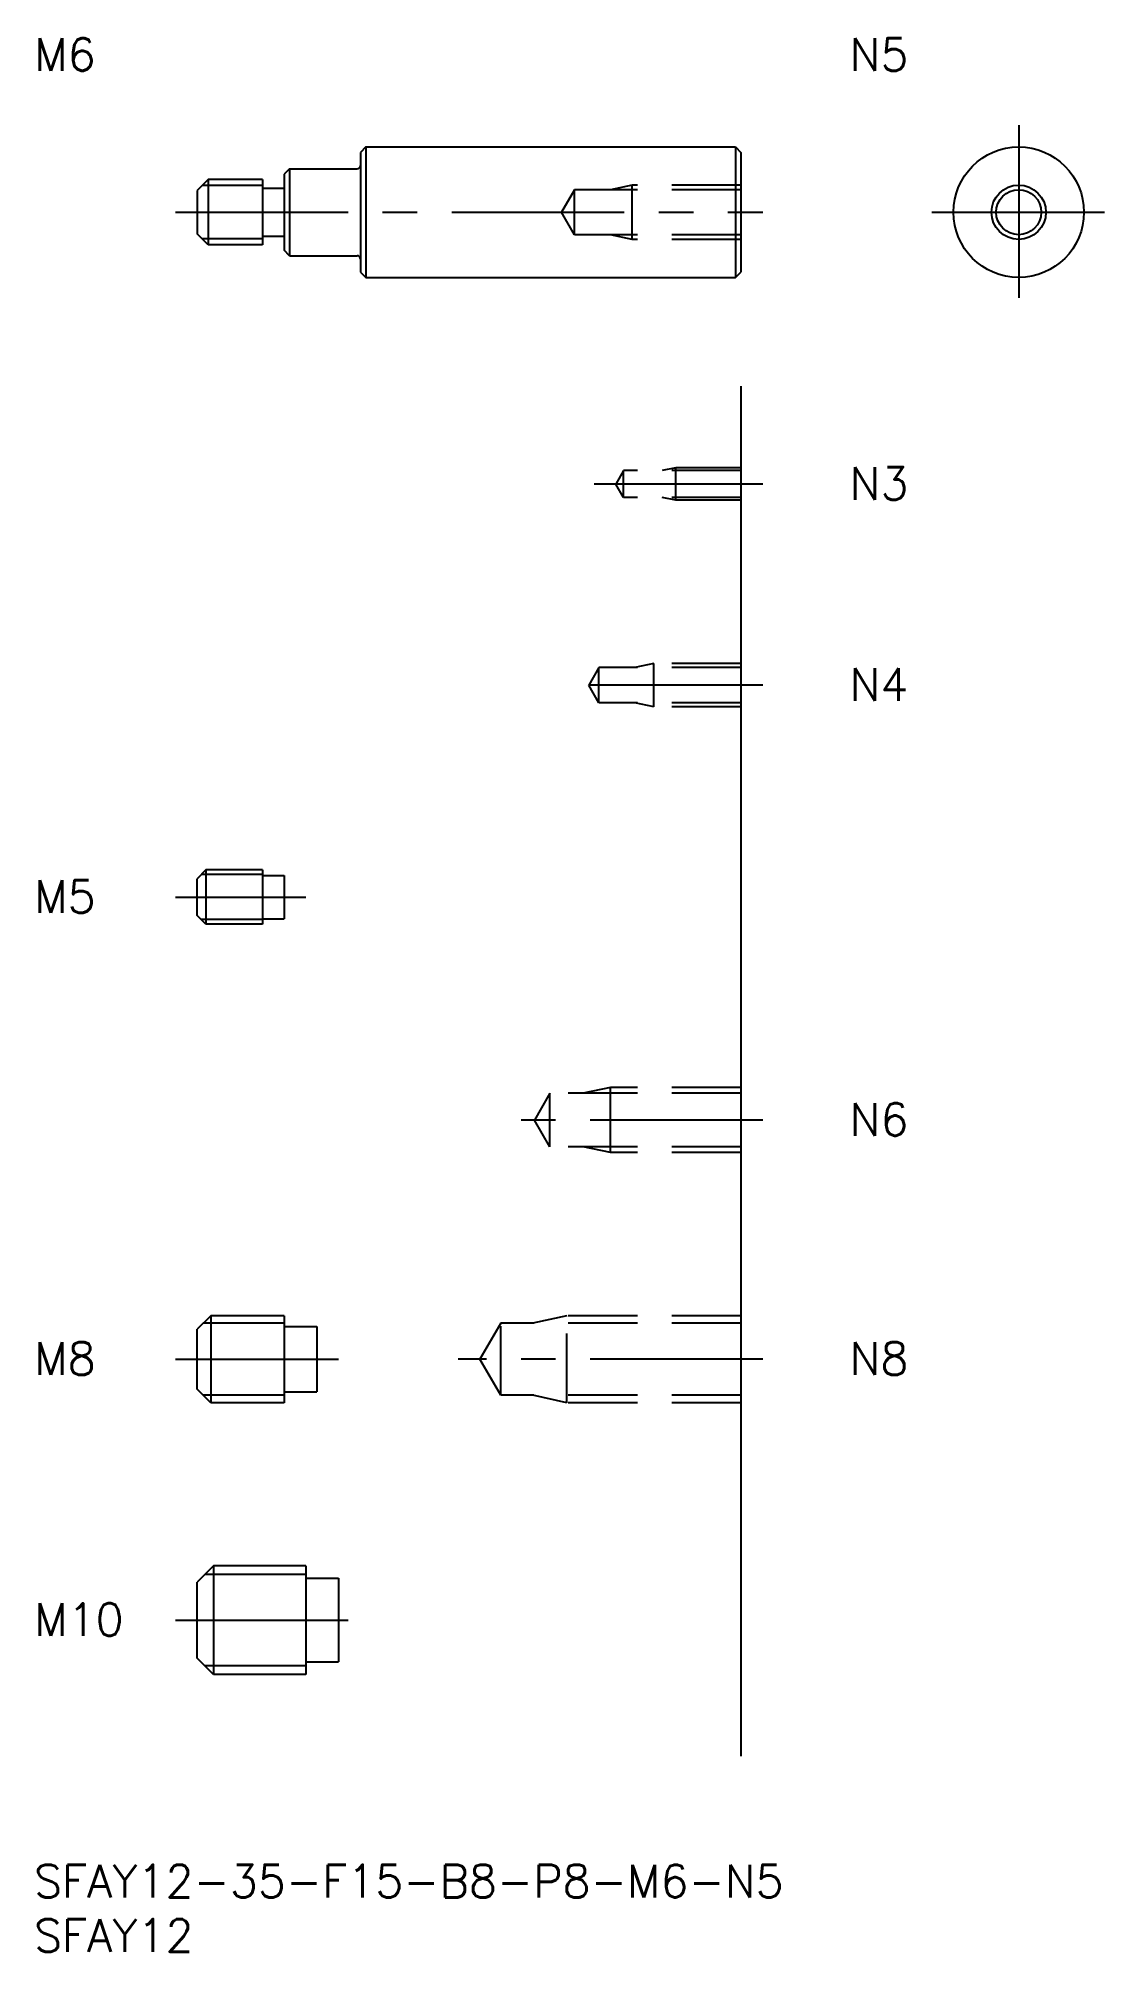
# Model space of a CAD drawing. Extents: x 0 to 99, y -8 to 168.
import ezdxf

# ---------------------------------------------------------------- set-up
doc = ezdxf.new("R2010")
doc.units = 0
doc.header["$LTSCALE"] = 0.5
doc.linetypes.add('CENTER', pattern=[50.8, 31.75, -6.35, 6.35, -6.35])
doc.linetypes.add('DASHED', pattern=[19.05, 12.7, -6.35])
for name, color, linetype in [('MSM_CENTER', 1, 'CENTER'), ('MSM_CONTINUOUS', 7, 'CONTINUOUS'), ('MSM_DASHED', 4, 'DASHED'), ('MSM_NARROW', 5, 'CONTINUOUS'), ('MSM_PART_NUMBER', 7, 'CONTINUOUS')]:
    doc.layers.add(name, color=color, linetype=linetype)
doc.styles.get("Standard").update_dxf_attribs({"font": 'txt.shx', "height": 1, "bigfont": 'bigfont.shx'})

# ---------------------------------------------------------------- blocks, each defined once
blk = doc.blocks.new('*U10')
at = {"layer": 'MSM_PART_NUMBER'}
blk.add_text('SFAY12-35-F15-B8-P8-M6-N5', height=3, dxfattribs=at).set_placement((0, -3))
blk = doc.blocks.new('*U11')
at = {"layer": 'MSM_PART_NUMBER'}
blk.add_text('SFAY12', height=3, dxfattribs=at).set_placement((0, -8))
blk = doc.blocks.new('*U12')
at = {"layer": 'MSM_PART_NUMBER'}
blk.add_text('M10', height=3, dxfattribs=at).set_placement((0, 21.06))
blk = doc.blocks.new('*U13')
at = {"layer": 'MSM_PART_NUMBER'}
blk.add_text('M8', height=3, dxfattribs=at).set_placement((0, 45.06))
blk = doc.blocks.new('*U14')
at = {"layer": 'MSM_PART_NUMBER'}
blk.add_text('N8', height=3, dxfattribs=at).set_placement((75, 45.06))
blk = doc.blocks.new('*U15')
at = {"layer": 'MSM_PART_NUMBER'}
blk.add_text('N6', height=3, dxfattribs=at).set_placement((75, 67.06))
blk = doc.blocks.new('*U16')
at = {"layer": 'MSM_PART_NUMBER'}
blk.add_text('N4', height=3, dxfattribs=at).set_placement((75, 107.06))
blk = doc.blocks.new('*U17')
at = {"layer": 'MSM_PART_NUMBER'}
blk.add_text('M6', height=3, dxfattribs=at).set_placement((0, 165))
blk = doc.blocks.new('*U18')
at = {"layer": 'MSM_PART_NUMBER'}
blk.add_text('N5', height=3, dxfattribs=at).set_placement((74.999999, 165))
blk = doc.blocks.new('*U19')
at = {"layer": 'MSM_PART_NUMBER'}
blk.add_text('N3', height=3, dxfattribs=at).set_placement((75, 125.56))
blk = doc.blocks.new('*U20')
at = {"layer": 'MSM_PART_NUMBER'}
blk.add_text('M5', height=3, dxfattribs=at).set_placement((0, 87.56))

msp = doc.modelspace()

# ---------------------------------------------------------------- linework, layer by layer
at = {"layer": 'MSM_CENTER'}
for p, q in [((90.54, 160), (90.54, 144)), ((13, 152), (67, 152)), ((82.54, 152), (98.54, 152)), ((67, 127), (51.5, 127)), ((67, 108.5), (49, 108.5)), ((13, 89), (25, 89)), ((67, 68.5), (44, 68.5)), ((13, 46.5), (28, 46.5)), ((67, 46.5), (39, 46.5)), ((13, 22.5), (30, 22.5))]:
    msp.add_line(p, q, dxfattribs=at)
at = {"layer": 'MSM_CONTINUOUS'}
for p, q in [((30.5, 158), (30, 157.5)), ((30, 157.5), (30, 146.5)), ((30.5, 158), (64.5, 158)), ((30.5, 158), (30.5, 146)), ((64.5, 158), (64.5, 146)), ((64.5, 158), (65, 157.5)), ((65, 157.5), (65, 146.5)), ((16, 155), (15, 154)), ((21, 155), (16, 155)), ((16, 155), (16, 149)), ((21, 155), (21, 149)), ((23.5, 156), (23, 155.5)), ((23, 155.5), (23, 148.5)), ((23.5, 156), (29.7, 156)), ((23.5, 156), (23.5, 148)), ((15, 154), (15, 150)), ((21, 154.2), (23, 154.2)), ((16, 149), (15, 150)), ((21, 149.8), (23, 149.8)), ((21, 149), (16, 149)), ((23.5, 148), (23, 148.5)), ((23.5, 148), (29.7, 148)), ((30, 146.5), (30.5, 146)), ((64.5, 146), (65, 146.5)), ((30.5, 146), (64.5, 146)), ((65, 136), (65, 10)), ((15.8, 91.5), (15, 90.7)), ((15, 87.3), (15, 90.7)), ((21, 91.5), (15.8, 91.5)), ((15.8, 91.5), (15.8, 86.5)), ((21, 91.5), (21, 86.5)), ((21, 91), (23, 91)), ((23, 91), (23, 87)), ((15.8, 86.5), (15, 87.3)), ((21, 86.5), (15.8, 86.5)), ((21, 87), (23, 87)), ((16.25, 50.5), (15, 49.25)), ((23, 50.5), (16.25, 50.5)), ((16.25, 50.5), (16.25, 42.5)), ((23, 50.5), (23, 42.5)), ((23, 49.5), (26, 49.5)), ((26, 49.5), (26, 43.5)), ((15, 43.75), (15, 49.25)), ((16.25, 42.5), (15, 43.75)), ((23, 42.5), (16.25, 42.5)), ((23, 43.5), (26, 43.5)), ((16.5, 27.5), (15, 26)), ((25, 27.5), (16.5, 27.5)), ((16.5, 27.5), (16.5, 17.5)), ((25, 27.5), (25, 17.5)), ((15, 19), (15, 26)), ((25, 26.35), (28, 26.35)), ((28, 26.35), (28, 18.65)), ((16.5, 17.5), (15, 19)), ((25, 18.65), (28, 18.65)), ((25, 17.5), (16.5, 17.5))]:
    msp.add_line(p, q, dxfattribs=at)
for radius in [6, 2.07]:
    msp.add_circle((90.54, 152), radius, dxfattribs=at)
for centre, start, end in [((29.7, 156.3), 270, 0), ((29.7, 147.7), 0, 90)]:
    msp.add_arc(centre, 0.3, start, end, dxfattribs=at)
at = {"layer": 'MSM_DASHED'}
for p, q in [((49.69, 154.07), (48.5, 152)), ((65, 154.07), (49.69, 154.07)), ((49.69, 149.93), (49.69, 154.07)), ((55, 154.5), (53, 154.07)), ((65, 154.5), (55, 154.5)), ((55, 149.5), (55, 154.5)), ((49.69, 149.93), (48.5, 152)), ((65, 149.93), (49.69, 149.93)), ((55, 149.5), (53, 149.93)), ((65, 149.5), (55, 149.5)), ((59, 128.5), (57.75, 128.23)), ((65, 128.5), (59, 128.5)), ((59, 125.5), (59, 128.5)), ((54.21, 128.23), (53.5, 127)), ((54.21, 125.77), (53.5, 127)), ((65, 128.23), (54.21, 128.23)), ((54.21, 125.77), (54.21, 128.23)), ((65, 125.77), (54.21, 125.77)), ((59, 125.5), (57.75, 125.77)), ((65, 125.5), (59, 125.5)), ((51.94, 110.12), (51, 108.5)), ((65, 110.12), (51.94, 110.12)), ((51.94, 106.88), (51.94, 110.12)), ((57, 110.5), (55.25, 110.12)), ((65, 110.5), (57, 110.5)), ((57, 106.5), (57, 110.5)), ((51.94, 106.88), (51, 108.5)), ((65, 106.88), (51.94, 106.88)), ((57, 106.5), (55.25, 106.88)), ((65, 106.5), (57, 106.5)), ((47.42, 70.96), (46, 68.5)), ((65, 70.96), (47.42, 70.96)), ((47.42, 66.04), (47.42, 70.96)), ((53, 71.5), (50.5, 70.96)), ((65, 71.5), (53, 71.5)), ((53, 65.5), (53, 71.5)), ((47.42, 66.04), (46, 68.5)), ((65, 66.04), (47.42, 66.04)), ((53, 65.5), (50.5, 66.04)), ((65, 65.5), (53, 65.5)), ((42.92, 49.82), (41, 46.5)), ((42.92, 43.18), (42.92, 49.82)), ((65, 49.82), (42.92, 49.82)), ((49, 50.5), (45.87, 49.82)), ((49, 42.5), (49, 50.5)), ((65, 50.5), (49, 50.5)), ((42.92, 43.18), (41, 46.5)), ((65, 43.18), (42.92, 43.18)), ((49, 42.5), (45.87, 43.18)), ((65, 42.5), (49, 42.5))]:
    msp.add_line(p, q, dxfattribs=at)
at = {"layer": 'MSM_NARROW'}
for p, q in [((21, 154.46), (15.46, 154.46)), ((21, 149.54), (15.46, 149.54)), ((21, 91.07), (15.37, 91.07)), ((21, 86.93), (15.37, 86.93)), ((23, 49.82), (15.57, 49.82)), ((23, 43.18), (15.57, 43.18)), ((25, 26.69), (15.69, 26.69)), ((25, 18.31), (15.69, 18.31))]:
    msp.add_line(p, q, dxfattribs=at)
msp.add_circle((90.54, 152), 2.5, dxfattribs=at)

# ---------------------------------------------------------------- block references
at = {"layer": 'MSM_CONTINUOUS'}
for name in ['*U17', '*U18', '*U19', '*U16', '*U20', '*U15', '*U13', '*U14', '*U12', '*U10', '*U11']:
    msp.add_blockref(name, (0, 0), dxfattribs=at)

doc.saveas('drawing.dxf')
